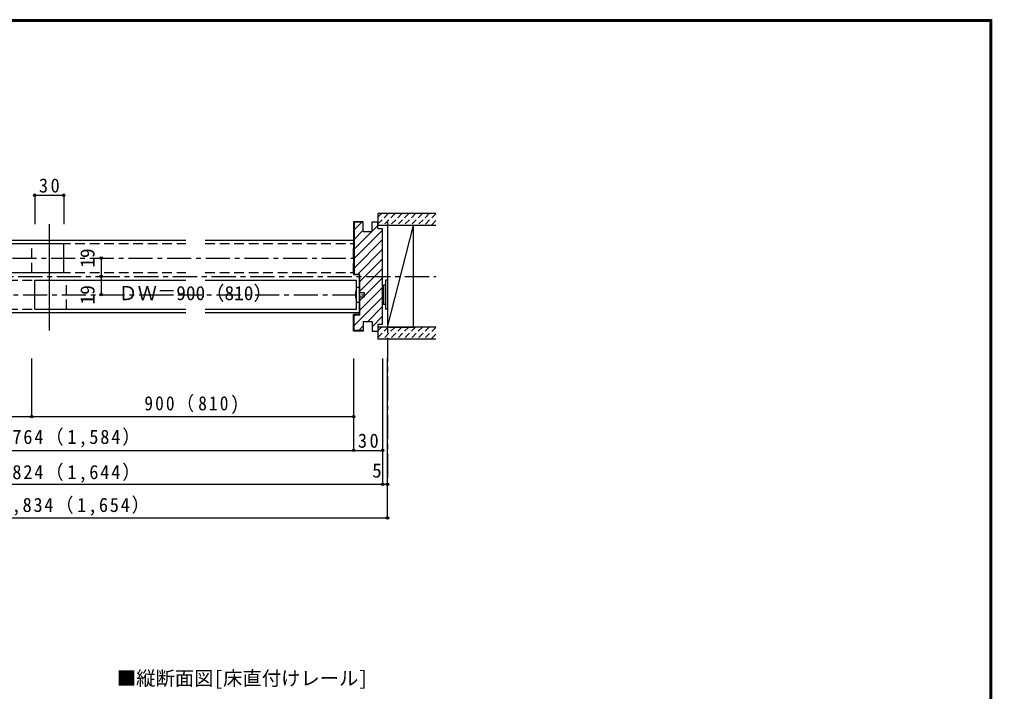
# Model space of a CAD drawing. Units: millimetres, scale not verified. Extents: x -973 to 977, y -718 to 696.
# Drawn here: x -29 to 977, y 0 to 696 of the extents above; entities that cross this region are included whole.
import ezdxf
from ezdxf.enums import TextEntityAlignment as Align

# ---------------------------------------------------------------- set-up
doc = ezdxf.new("R2010")
doc.units = ezdxf.units.MM
doc.header["$LTSCALE"] = 5
doc.header["$PDMODE"] = 32
doc.header["$PDSIZE"] = 2.5
for name, pattern in [('CHAIN1', [8, 5, -1, 1, -1]), ('DASHED1', [1.8, 1.2, -0.6]), ('DASHED2', [3, 2, -1])]:
    doc.linetypes.add(name, pattern=pattern)
for name, color, linetype in [('0-1_通り芯', 4, 'CHAIN1'), ('0-2_柱', 7, 'Continuous'), ('0-3_仕上げ', 2, 'Continuous'), ('0-4_枠', 3, 'Continuous'), ('0-6_扉', 6, 'Continuous'), ('0-7_金物', 7, 'Continuous'), ('0-A_文字', 7, 'Continuous'), ('0-B_寸法', 7, 'Continuous'), ('0-C_ハッチ', 4, 'Continuous'), ('F-1_枠', 6, 'Continuous')]:
    doc.layers.add(name, color=color, linetype=linetype)
doc.styles.add('ＭＳ ゴシック', font='')
doc.styles.get('ＭＳ ゴシック').set_extended_font_data('MS Gothic')

msp = doc.modelspace()

# ---------------------------------------------------------------- linework, layer by layer
at = {"layer": '0-1_通り芯'}
for p, q in [((351.672, 486.5), (351.672, 215)), ((-396.366, 449), (316.672, 449)), ((-470.366, 430), (401.672, 430)), ((-385.366, 411), (327.672, 411))]:
    msp.add_line(p, q, dxfattribs=at)
at = {"layer": '0-2_柱'}
for p, q in [((351.659, 482.5), (351.659, 377.5)), ((378.659, 482.5), (351.659, 482.5)), ((351.659, 377.5), (378.659, 482.5)), ((378.659, 377.5), (378.659, 482.5)), ((351.659, 377.5), (378.659, 377.5))]:
    msp.add_line(p, q, dxfattribs=at)
at = {"layer": '0-3_仕上げ'}
for p, q in [((401.659, 495), (341.659, 495)), ((341.659, 495), (341.659, 482.5)), ((401.659, 482.5), (341.659, 482.5)), ((401.659, 377.5), (341.659, 377.5)), ((341.659, 377.5), (341.659, 365)), ((401.659, 365), (341.659, 365))]:
    msp.add_line(p, q, dxfattribs=at)
at = {"layer": '0-4_枠'}
for p, q in [((326.672, 486.5), (316.672, 486.5)), ((316.672, 486.5), (316.672, 431.5)), ((326.672, 486), (317.172, 486)), ((317.172, 486), (317.172, 432)), ((326.672, 476.5), (326.672, 486.5)), ((335.672, 476.5), (335.672, 486.5)), ((335.672, 486.5), (341.672, 486.5)), ((341.672, 479.5), (341.672, 486.5)), ((326.672, 476.5), (335.672, 476.5)), ((341.672, 479.5), (346.672, 479.5)), ((346.672, 380.5), (346.672, 479.5)), ((322.672, 431.5), (316.672, 431.5)), ((323.172, 432), (317.172, 432)), ((322.672, 390.5), (322.672, 431.5)), ((323.172, 390), (323.172, 432)), ((316.672, 373.5), (316.672, 390.5)), ((322.672, 390.5), (316.672, 390.5)), ((317.172, 374), (317.172, 390)), ((323.172, 390), (317.172, 390)), ((326.672, 383.5), (326.672, 373.5)), ((326.672, 383.5), (335.672, 383.5)), ((335.672, 383.5), (335.672, 373.5)), ((326.672, 373.5), (316.672, 373.5)), ((326.672, 374), (317.172, 374)), ((335.672, 373.5), (341.672, 373.5)), ((341.672, 380.5), (346.672, 380.5)), ((341.672, 380.5), (341.672, 373.5))]:
    msp.add_line(p, q, dxfattribs=at)
at = {"layer": '0-4_枠', "color": 4}
for p, q in [((-175.852, 467.5), (143.167, 467.5)), ((163.167, 467.5), (316.672, 467.5)), ((-175.852, 392.5), (143.167, 392.5)), ((163.167, 392.5), (322.672, 392.5))]:
    msp.add_line(p, q, dxfattribs=at)
at = {"layer": '0-6_扉', "color": 3}
msp.add_line((1.653, 484), (1.653, 374), dxfattribs=at)
at = {"layer": '0-6_扉'}
for p, q in [((-175.852, 464), (16.662, 464)), ((16.662, 434), (16.662, 464)), ((-175.852, 434), (16.662, 434)), ((-13.356, 396), (-13.356, 426)), ((-13.356, 426), (143.158, 426)), ((163.158, 426), (319.672, 426)), ((319.672, 396), (319.672, 426)), ((-13.356, 396), (143.158, 396)), ((163.158, 396), (319.672, 396))]:
    msp.add_line(p, q, dxfattribs=at)
at = {"layer": '0-6_扉', "color": 2, "linetype": 'DASHED2'}
for p, q in [((-16.356, 434), (-16.356, 464)), ((-16.356, 464), (143.167, 464)), ((163.167, 464), (316.672, 464)), ((316.672, 434), (316.672, 464)), ((-16.356, 434), (143.167, 434)), ((163.167, 434), (316.672, 434)), ((-175.852, 426), (19.662, 426)), ((19.662, 396), (19.662, 426)), ((-175.852, 396), (19.662, 396))]:
    msp.add_line(p, q, dxfattribs=at)
at = {"layer": '0-7_金物'}
for p, q in [((349.672, 425.932), (349.672, 395.932)), ((351.672, 425.932), (349.672, 425.932)), ((351.672, 425.932), (351.672, 395.932)), ((322.672, 418.5), (319.672, 418.5)), ((322.672, 403.5), (322.672, 418.5)), ((322.672, 413.5), (327.672, 413.5)), ((327.672, 413.5), (327.672, 408.5)), ((347.672, 419.932), (346.665, 419.932)), ((349.672, 420.932), (347.672, 420.932)), ((347.672, 420.932), (347.672, 400.932)), ((319.672, 403.5), (322.672, 403.5)), ((327.672, 408.5), (322.672, 408.5)), ((347.672, 401.932), (346.665, 401.932)), ((349.672, 400.932), (347.672, 400.932)), ((351.672, 395.932), (349.672, 395.932))]:
    msp.add_line(p, q, dxfattribs=at)
msp.add_arc((347.297, 411), 28.625, 164.81071, 195.18929, dxfattribs=at)
at = {"layer": '0-B_寸法', "color": 4}
for p, q in [((-13.356, 514), (16.662, 514)), ((-13.356, 514), (-13.356, 484)), ((16.662, 514), (16.662, 484)), ((55.46, 449), (55.46, 430)), ((55.46, 430), (55.46, 411)), ((-16.356, 285), (-16.356, 345)), ((316.672, 345), (316.672, 250)), ((346.672, 345), (346.672, 215)), ((351.672, 180), (351.672, 345)), ((-385.366, 285), (-16.356, 285)), ((-16.356, 285), (316.672, 285)), ((-415.366, 250), (346.672, 250)), ((-420.366, 215), (351.672, 215)), ((351.672, 180), (-420.366, 180))]:
    msp.add_line(p, q, dxfattribs=at)
at = {"layer": '0-B_寸法'}
for p in [(-13.356, 514), (16.662, 514), (55.46, 449), (55.46, 430), (55.46, 411), (-16.356, 285), (316.672, 285), (316.672, 250), (346.672, 250), (346.672, 215), (351.672, 215), (351.672, 180)]:
    msp.add_point(p, dxfattribs=at)
at = {"layer": '0-C_ハッチ', "linetype": 'DASHED1'}
for p, q in [((345.308, 495), (341.659, 491.351)), ((352.379, 495), (341.659, 484.279)), ((359.45, 495), (346.95, 482.5)), ((366.521, 495), (354.021, 482.5)), ((373.592, 495), (361.092, 482.5)), ((380.663, 495), (368.163, 482.5)), ((387.734, 495), (375.234, 482.5)), ((394.805, 495), (382.305, 482.5)), ((401.659, 494.782), (389.376, 482.5)), ((401.659, 487.711), (396.447, 482.5)), ((345.308, 377.5), (341.659, 373.851)), ((352.379, 377.5), (341.659, 366.779)), ((359.45, 377.5), (346.95, 365)), ((366.521, 377.5), (354.021, 365)), ((373.592, 377.5), (361.092, 365)), ((380.663, 377.5), (368.163, 365)), ((387.734, 377.5), (375.234, 365)), ((394.805, 377.5), (382.305, 365)), ((401.659, 377.282), (389.376, 365)), ((401.659, 370.211), (396.447, 365))]:
    msp.add_line(p, q, dxfattribs=at)
at = {"layer": '0-C_ハッチ'}
for p, q in [((325.063, 486), (317.172, 478.109)), ((341.672, 482.81), (335.672, 476.81)), ((346.672, 477.911), (317.172, 448.411)), ((326.672, 477.71), (317.172, 468.21)), ((335.362, 476.5), (317.172, 458.31)), ((346.672, 468.011), (317.172, 438.511)), ((346.672, 458.112), (320.56, 432)), ((346.672, 448.212), (323.172, 424.712)), ((346.672, 438.313), (323.172, 414.813)), ((346.672, 428.413), (323.172, 404.913)), ((346.672, 418.514), (323.172, 395.014)), ((346.672, 408.614), (317.172, 379.114)), ((346.672, 398.715), (331.457, 383.5)), ((318.158, 390), (317.172, 389.014)), ((346.672, 388.816), (335.672, 377.816)), ((326.672, 378.715), (321.957, 374)), ((341.672, 373.916), (341.256, 373.5))]:
    msp.add_line(p, q, dxfattribs=at)
at = {"layer": 'F-1_枠'}
for p, q in [((-973.347, 695.833), (976.653, 695.833)), ((-973.347, 695), (976.653, 695)), ((-973.347, 694.167), (976.653, 694.167)), ((974.986, 695.833), (974.986, -700.833)), ((975.82, 695.833), (975.82, -700.833)), ((976.653, 695.833), (976.653, -700.833))]:
    msp.add_line(p, q, dxfattribs=at)

# ---------------------------------------------------------------- texts
at = {"layer": '0-A_文字', "style": 'ＭＳ ゴシック'}
msp.add_text('■縦断面図[床直付けレール]', height=14.66, dxfattribs=at).set_placement((71.653, 2.5), align=Align.BOTTOM_LEFT)
at = {"layer": '0-B_寸法', "style": 'ＭＳ ゴシック'}
for p in [(52.96, 439), (52.96, 401)]:
    msp.add_text('19', height=14.66, rotation=90, dxfattribs=at).set_placement(p, align=Align.BOTTOM_LEFT)
for s, p in [('ＤＷ＝900（810）', (73.158, 401)), ('5', (335.769, 217.5))]:
    msp.add_text(s, height=14.66, dxfattribs=at).set_placement(p, align=Align.BOTTOM_LEFT)
at = {"layer": '0-B_寸法', "char_height": 14.66, "attachment_point": 7, "style": 'ＭＳ ゴシック'}
for s, insert in [('\\T1.27;\\W0.95;30', (-8.972, 516.5)), ('\\T1.24;\\W0.9;900（810)', (100.158, 287.5)), ('\\T1.2;\\W0.95;枠内＝1,764（1,584）', (-127.606, 252.911)), ('\\T1.27;\\W0.95;30', (321.048, 252.5)), ('\\T1.2;\\W0.95;枠外＝1,824（1,644）', (-127.606, 216.458)), ('\\T1.19;\\W0.95;ＲＯＷ＝1,834（1,654）', (-138.856, 182.5))]:
    msp.add_mtext(s, dxfattribs=dict(at, insert=insert))

doc.saveas('drawing.dxf')
